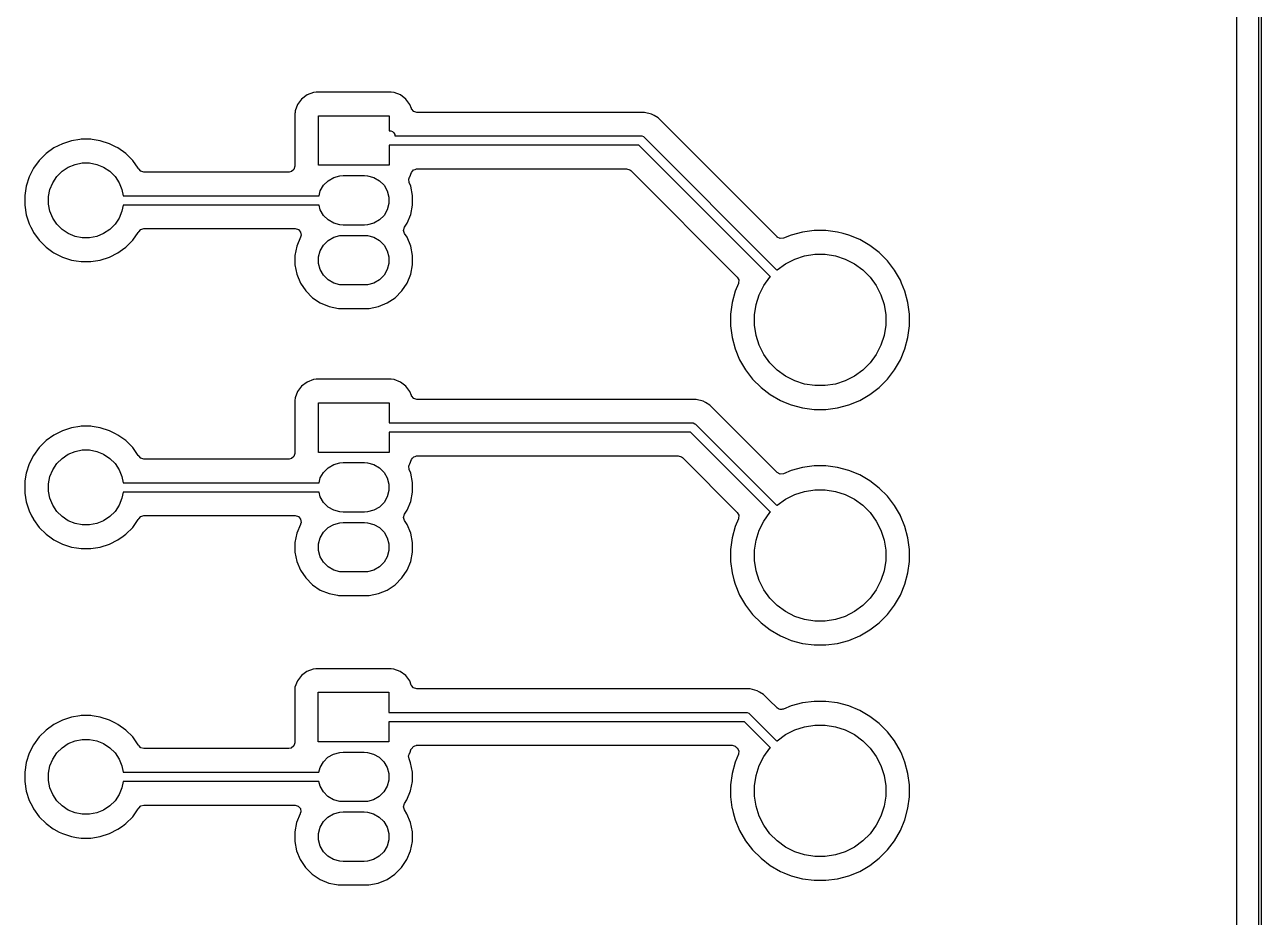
# Model space of a CAD drawing. Extents: x 4.07 to 10.8, y -5 to -0.8.
# Drawn here: x 9.767 to 10.801, y -3.145 to -2.399 of the extents above; entities that cross this region are included whole.
import ezdxf

# ---------------------------------------------------------------- set-up
doc = ezdxf.new("R2010")
doc.units = 0
doc.header["$MEASUREMENT"] = 0
doc.layers.add('BLACK', color=7, linetype='CONTINUOUS')

msp = doc.modelspace()

# ---------------------------------------------------------------- linework, layer by layer
at = {"layer": 'BLACK', "linetype": 'CONTINUOUS'}
for p, q in [((10.799, -4.999), (10.799, -0.801)), ((10.801, -0.8), (10.801, -5)), ((10.7803, -0.8246), (10.7803, -4.9754)), ((9.9984, -2.4613), (9.995, -2.4658)), ((10.0029, -2.4579), (9.9984, -2.4613)), ((9.9984, -2.4613), (9.9984, -2.4613)), ((10.0082, -2.4559), (10.0029, -2.4579)), ((10.0029, -2.4579), (10.0029, -2.4579)), ((10.0106, -2.4556), (10.0082, -2.4559)), ((10.0734, -2.4556), (10.0106, -2.4556)), ((10.0106, -2.4556), (10.0106, -2.4556)), ((10.0758, -2.4559), (10.0734, -2.4556)), ((10.0734, -2.4556), (10.0734, -2.4556)), ((10.0734, -2.4556), (10.0734, -2.4556)), ((10.0734, -2.4556), (10.0734, -2.4556)), ((10.0811, -2.4579), (10.0758, -2.4559)), ((10.0758, -2.4559), (10.0758, -2.4559)), ((10.0856, -2.4613), (10.0811, -2.4579)), ((10.0811, -2.4579), (10.0811, -2.4579)), ((10.089, -2.4658), (10.0856, -2.4613)), ((10.0856, -2.4613), (10.0856, -2.4613)), ((9.993, -2.4711), (9.9929, -2.4724)), ((9.995, -2.4658), (9.993, -2.4711)), ((9.995, -2.4658), (9.995, -2.4658)), ((10.0903, -2.4692), (10.089, -2.4658)), ((10.089, -2.4658), (10.089, -2.4658)), ((10.0904, -2.4695), (10.0903, -2.4692)), ((10.0922, -2.4716), (10.0904, -2.4695)), ((10.0948, -2.4724), (10.0922, -2.4716)), ((9.9929, -2.4724), (9.9928, -2.4734)), ((9.9928, -2.4734), (9.9928, -2.4955)), ((10.0125, -2.5167), (10.0125, -2.4753)), ((10.0125, -2.4753), (10.0715, -2.4753)), ((10.0715, -2.4753), (10.0715, -2.4878)), ((10.2786, -2.4724), (10.0948, -2.4724)), ((10.2789, -2.4724), (10.2786, -2.4724)), ((10.2786, -2.4724), (10.2786, -2.4724)), ((10.2851, -2.4724), (10.2789, -2.4724)), ((10.2911, -2.474), (10.2851, -2.4724)), ((10.2931, -2.4751), (10.2911, -2.474)), ((10.2965, -2.4771), (10.2931, -2.4751)), ((10.2931, -2.4751), (10.2931, -2.4751)), ((10.2931, -2.4751), (10.2931, -2.4751)), ((10.3012, -2.4818), (10.2965, -2.4771)), ((10.2965, -2.4771), (10.2965, -2.4771)), ((10.3961, -2.5766), (10.3012, -2.4818)), ((10.3012, -2.4818), (10.3012, -2.4818)), ((10.0715, -2.4878), (10.0715, -2.4878)), ((10.0715, -2.4878), (10.0731, -2.4878)), ((10.0731, -2.4878), (10.0745, -2.4884)), ((10.0745, -2.4884), (10.0756, -2.4895)), ((10.0756, -2.4895), (10.0762, -2.4909)), ((10.0762, -2.4909), (10.0762, -2.4921)), ((10.0762, -2.4921), (10.282, -2.4921)), ((10.282, -2.4921), (10.2828, -2.4921)), ((10.2828, -2.4921), (10.2842, -2.4927)), ((9.7912, -2.5022), (9.7846, -2.5069)), ((9.7983, -2.4986), (9.7912, -2.5022)), ((9.806, -2.4961), (9.7983, -2.4986)), ((9.813, -2.495), (9.806, -2.4961)), ((9.814, -2.4948), (9.813, -2.495)), ((9.822, -2.4948), (9.814, -2.4948)), ((9.8231, -2.495), (9.822, -2.4948)), ((9.83, -2.4961), (9.8231, -2.495)), ((9.8377, -2.4986), (9.83, -2.4961)), ((9.8426, -2.5011), (9.8377, -2.4986)), ((9.8448, -2.5022), (9.8426, -2.5011)), ((9.8514, -2.5069), (9.8448, -2.5022)), ((9.8448, -2.5022), (9.8448, -2.5022)), ((9.8448, -2.5022), (9.8448, -2.5022)), ((9.9928, -2.4955), (9.9928, -2.5175)), ((10.2804, -2.4999), (10.0715, -2.4999)), ((10.0715, -2.4999), (10.0715, -2.5167)), ((10.3904, -2.6099), (10.2804, -2.4999)), ((10.2842, -2.4927), (10.2848, -2.4932)), ((10.2848, -2.4932), (10.3959, -2.6044)), ((9.7789, -2.5126), (9.7742, -2.5192)), ((9.7846, -2.5069), (9.7789, -2.5126)), ((9.8571, -2.5126), (9.8514, -2.5069)), ((9.8618, -2.5192), (9.8571, -2.5126)), ((9.7742, -2.5192), (9.7706, -2.5263)), ((9.7937, -2.526), (9.798, -2.5217)), ((9.798, -2.5217), (9.8032, -2.5182)), ((9.8032, -2.5182), (9.8089, -2.5159)), ((9.8089, -2.5159), (9.8149, -2.5147)), ((9.8149, -2.5147), (9.8211, -2.5147)), ((9.8211, -2.5147), (9.8271, -2.5159)), ((9.8271, -2.5159), (9.8328, -2.5182)), ((9.8328, -2.5182), (9.838, -2.5217)), ((9.838, -2.5217), (9.8423, -2.526)), ((9.862, -2.5197), (9.8618, -2.5192)), ((9.8618, -2.5192), (9.8618, -2.5192)), ((9.8618, -2.5192), (9.8618, -2.5192)), ((9.8621, -2.5197), (9.862, -2.5197)), ((9.8638, -2.5216), (9.8621, -2.5197)), ((9.8664, -2.5224), (9.8638, -2.5216)), ((9.9879, -2.5224), (9.8664, -2.5224)), ((9.9899, -2.5219), (9.9879, -2.5224)), ((9.992, -2.5201), (9.9899, -2.5219)), ((9.9928, -2.5175), (9.992, -2.5201)), ((10.0715, -2.5167), (10.0125, -2.5167)), ((10.089, -2.5262), (10.0903, -2.5227)), ((10.0903, -2.5226), (10.0911, -2.5216)), ((10.0903, -2.5227), (10.0903, -2.5226)), ((10.0911, -2.5216), (10.0919, -2.5206)), ((10.0919, -2.5206), (10.092, -2.5206)), ((10.092, -2.5206), (10.0921, -2.5205)), ((10.0921, -2.5205), (10.0933, -2.5201)), ((10.0933, -2.5201), (10.0945, -2.5197)), ((10.0945, -2.5197), (10.0947, -2.5196)), ((10.0947, -2.5196), (10.0947, -2.5196)), ((10.0947, -2.5196), (10.0947, -2.5196)), ((10.0947, -2.5196), (10.0948, -2.5196)), ((10.0948, -2.5196), (10.2702, -2.5196)), ((10.2702, -2.5196), (10.2728, -2.5204)), ((10.2728, -2.5204), (10.2736, -2.5211)), ((10.2736, -2.5211), (10.3626, -2.6101)), ((9.7706, -2.5263), (9.7681, -2.534)), ((9.7879, -2.5369), (9.7902, -2.5312)), ((9.7902, -2.5312), (9.7937, -2.526)), ((9.8423, -2.526), (9.8458, -2.5312)), ((9.8458, -2.5312), (9.8481, -2.5369)), ((10.014, -2.5381), (10.0167, -2.5334)), ((10.0167, -2.5334), (10.0206, -2.5296)), ((10.0206, -2.5296), (10.0252, -2.5269)), ((10.0252, -2.5269), (10.0304, -2.5255)), ((10.0304, -2.5255), (10.0331, -2.5253)), ((10.0331, -2.5253), (10.0509, -2.5253)), ((10.0509, -2.5253), (10.0536, -2.5255)), ((10.0536, -2.5255), (10.0588, -2.5269)), ((10.0588, -2.5269), (10.0634, -2.5296)), ((10.0634, -2.5296), (10.0673, -2.5334)), ((10.0673, -2.5334), (10.07, -2.5381)), ((10.0881, -2.5283), (10.0884, -2.5273)), ((10.0884, -2.531), (10.0881, -2.5283)), ((10.0884, -2.5273), (10.0886, -2.5267)), ((10.0897, -2.5342), (10.0884, -2.531)), ((10.0886, -2.5267), (10.089, -2.5262)), ((9.7681, -2.534), (9.7668, -2.542)), ((9.7668, -2.542), (9.7668, -2.55)), ((9.7867, -2.5429), (9.7879, -2.5369)), ((9.7867, -2.5491), (9.7867, -2.5429)), ((9.8481, -2.5369), (9.8492, -2.5421)), ((9.8492, -2.5421), (10.013, -2.5421)), ((10.013, -2.5421), (10.014, -2.5381)), ((10.07, -2.5381), (10.0714, -2.5433)), ((10.0714, -2.5433), (10.0714, -2.5487)), ((10.0912, -2.542), (10.0897, -2.5342)), ((10.0912, -2.55), (10.0912, -2.542)), ((9.7668, -2.55), (9.7681, -2.558)), ((9.7879, -2.5551), (9.7867, -2.5491)), ((9.8492, -2.5499), (9.8481, -2.5551)), ((10.013, -2.5499), (9.8492, -2.5499)), ((10.014, -2.5539), (10.013, -2.5499)), ((10.0167, -2.5586), (10.014, -2.5539)), ((10.07, -2.5539), (10.0673, -2.5586)), ((10.0714, -2.5487), (10.07, -2.5539)), ((10.0897, -2.5578), (10.0912, -2.55)), ((9.7681, -2.558), (9.7706, -2.5657)), ((9.7902, -2.5608), (9.7879, -2.5551)), ((9.7937, -2.566), (9.7902, -2.5608)), ((9.8458, -2.5608), (9.8423, -2.566)), ((9.8481, -2.5551), (9.8458, -2.5608)), ((10.0206, -2.5624), (10.0167, -2.5586)), ((10.0252, -2.5651), (10.0206, -2.5624)), ((10.0634, -2.5624), (10.0588, -2.5651)), ((10.0673, -2.5586), (10.0634, -2.5624)), ((10.0866, -2.5651), (10.0897, -2.5578)), ((9.7706, -2.5657), (9.7719, -2.5683)), ((9.7719, -2.5683), (9.774, -2.5725)), ((9.774, -2.5725), (9.7742, -2.5728)), ((9.7742, -2.5728), (9.7789, -2.5794)), ((9.798, -2.5703), (9.7937, -2.566)), ((9.8032, -2.5738), (9.798, -2.5703)), ((9.8089, -2.5761), (9.8032, -2.5738)), ((9.8328, -2.5738), (9.8271, -2.5761)), ((9.838, -2.5703), (9.8328, -2.5738)), ((9.8423, -2.566), (9.838, -2.5703)), ((9.8571, -2.5794), (9.8618, -2.5728)), ((9.8618, -2.5728), (9.8621, -2.5723)), ((9.8618, -2.5728), (9.8618, -2.5728)), ((9.8618, -2.5728), (9.8618, -2.5728)), ((9.8621, -2.5723), (9.8639, -2.5703)), ((9.8639, -2.5703), (9.8664, -2.5696)), ((9.8664, -2.5696), (9.9931, -2.5696)), ((9.9931, -2.5696), (9.9957, -2.5704)), ((9.9957, -2.5704), (9.9975, -2.5725)), ((9.9975, -2.5725), (9.9979, -2.5752)), ((10.0304, -2.5665), (10.0252, -2.5651)), ((10.0331, -2.5667), (10.0304, -2.5665)), ((10.0509, -2.5667), (10.0331, -2.5667)), ((10.0536, -2.5665), (10.0509, -2.5667)), ((10.0588, -2.5651), (10.0536, -2.5665)), ((10.0837, -2.5711), (10.0844, -2.5684)), ((10.0845, -2.5737), (10.0837, -2.5711)), ((10.0844, -2.5684), (10.0845, -2.5683)), ((10.0845, -2.5683), (10.0866, -2.5651)), ((10.0866, -2.5769), (10.0845, -2.5737)), ((10.4079, -2.575), (10.4014, -2.5777)), ((10.4174, -2.5725), (10.4079, -2.575)), ((10.4271, -2.5712), (10.4174, -2.5725)), ((10.4369, -2.5712), (10.4271, -2.5712)), ((10.4271, -2.5712), (10.4271, -2.5712)), ((10.4271, -2.5712), (10.4271, -2.5712)), ((10.4466, -2.5725), (10.4369, -2.5712)), ((10.4369, -2.5712), (10.4369, -2.5712)), ((10.4369, -2.5712), (10.4369, -2.5712)), ((10.4513, -2.5737), (10.4466, -2.5725)), ((10.4466, -2.5725), (10.4466, -2.5725)), ((10.4466, -2.5725), (10.4466, -2.5725)), ((10.4561, -2.575), (10.4513, -2.5737)), ((10.4652, -2.5787), (10.4561, -2.575)), ((9.7789, -2.5794), (9.7846, -2.5851)), ((9.7846, -2.5851), (9.7904, -2.5893)), ((9.8149, -2.5773), (9.8089, -2.5761)), ((9.8211, -2.5773), (9.8149, -2.5773)), ((9.8271, -2.5761), (9.8211, -2.5773)), ((9.8485, -2.5871), (9.8514, -2.5851)), ((9.8514, -2.5851), (9.8571, -2.5794)), ((9.8514, -2.5851), (9.8514, -2.5851)), ((9.8514, -2.5851), (9.8514, -2.5851)), ((9.8571, -2.5794), (9.8571, -2.5794)), ((9.8571, -2.5794), (9.8571, -2.5794)), ((9.9943, -2.5842), (9.9928, -2.592)), ((9.9974, -2.5769), (9.9943, -2.5842)), ((9.9943, -2.5842), (9.9943, -2.5842)), ((9.9979, -2.5752), (9.9974, -2.5767)), ((9.9974, -2.5767), (9.9975, -2.5767)), ((9.9975, -2.5767), (9.9974, -2.5768)), ((9.9974, -2.5768), (9.9974, -2.5768)), ((9.9974, -2.5768), (9.9974, -2.5769)), ((10.014, -2.5881), (10.0167, -2.5834)), ((10.0167, -2.5834), (10.0206, -2.5796)), ((10.0206, -2.5796), (10.0252, -2.5769)), ((10.0252, -2.5769), (10.0304, -2.5755)), ((10.0304, -2.5755), (10.0331, -2.5753)), ((10.0331, -2.5753), (10.0509, -2.5753)), ((10.0509, -2.5753), (10.0536, -2.5755)), ((10.0536, -2.5755), (10.0588, -2.5769)), ((10.0588, -2.5769), (10.0634, -2.5796)), ((10.0634, -2.5796), (10.0673, -2.5834)), ((10.0673, -2.5834), (10.07, -2.5881)), ((10.0897, -2.5842), (10.0866, -2.5769)), ((10.0912, -2.592), (10.0897, -2.5842)), ((10.3962, -2.5768), (10.3961, -2.5766)), ((10.3987, -2.578), (10.3962, -2.5768)), ((10.4014, -2.5777), (10.3987, -2.578)), ((10.4737, -2.5837), (10.4652, -2.5787)), ((10.4652, -2.5787), (10.4652, -2.5787)), ((10.4814, -2.5896), (10.4737, -2.5837)), ((9.7904, -2.5893), (9.7912, -2.5898)), ((9.7912, -2.5898), (9.7957, -2.5921)), ((9.7957, -2.5921), (9.7983, -2.5934)), ((9.7983, -2.5934), (9.7983, -2.5934)), ((9.7983, -2.5934), (9.7983, -2.5934)), ((9.7983, -2.5934), (9.8025, -2.5948)), ((9.8025, -2.5948), (9.806, -2.5959)), ((9.83, -2.5959), (9.8377, -2.5934)), ((9.8377, -2.5934), (9.8448, -2.5898)), ((9.8448, -2.5898), (9.8485, -2.5871)), ((9.9928, -2.592), (9.9928, -2.6)), ((10.0126, -2.5933), (10.014, -2.5881)), ((10.0126, -2.5987), (10.0126, -2.5933)), ((10.07, -2.5881), (10.0714, -2.5933)), ((10.0714, -2.5933), (10.0714, -2.5987)), ((10.0912, -2.6), (10.0912, -2.592)), ((10.4032, -2.599), (10.4109, -2.5951)), ((10.4109, -2.5951), (10.4191, -2.5924)), ((10.4191, -2.5924), (10.4277, -2.5911)), ((10.4277, -2.5911), (10.4363, -2.5911)), ((10.4363, -2.5911), (10.4449, -2.5924)), ((10.4449, -2.5924), (10.4531, -2.5951)), ((10.4531, -2.5951), (10.4608, -2.599)), ((10.4884, -2.5966), (10.4814, -2.5896)), ((10.4814, -2.5896), (10.4814, -2.5896)), ((9.806, -2.5959), (9.8099, -2.5966)), ((9.8099, -2.5966), (9.814, -2.5972)), ((9.814, -2.5972), (9.814, -2.5972)), ((9.814, -2.5972), (9.822, -2.5972)), ((9.822, -2.5972), (9.83, -2.5959)), ((9.822, -2.5972), (9.822, -2.5972)), ((9.9928, -2.6), (9.9943, -2.6078)), ((10.014, -2.6039), (10.0126, -2.5987)), ((10.0167, -2.6086), (10.014, -2.6039)), ((10.07, -2.6039), (10.0673, -2.6086)), ((10.0714, -2.5987), (10.07, -2.6039)), ((10.0897, -2.6078), (10.0912, -2.6)), ((10.3959, -2.6044), (10.3962, -2.6041)), ((10.3962, -2.6041), (10.4032, -2.599)), ((10.4608, -2.599), (10.4678, -2.6041)), ((10.4678, -2.6041), (10.4739, -2.6102)), ((10.4943, -2.6043), (10.4884, -2.5966)), ((10.4884, -2.5966), (10.4884, -2.5966)), ((10.4993, -2.6128), (10.4943, -2.6043)), ((9.9943, -2.6078), (9.9943, -2.6078)), ((9.9943, -2.6078), (9.9974, -2.6151)), ((9.9974, -2.6151), (9.9974, -2.6151)), ((9.9974, -2.6151), (10.0018, -2.6217)), ((10.0206, -2.6124), (10.0167, -2.6086)), ((10.0252, -2.6151), (10.0206, -2.6124)), ((10.0304, -2.6165), (10.0252, -2.6151)), ((10.0588, -2.6151), (10.0536, -2.6165)), ((10.0634, -2.6124), (10.0588, -2.6151)), ((10.0673, -2.6086), (10.0634, -2.6124)), ((10.0822, -2.6217), (10.0866, -2.6151)), ((10.0866, -2.6151), (10.0897, -2.6078)), ((10.3637, -2.6154), (10.361, -2.6219)), ((10.3626, -2.6101), (10.364, -2.6125)), ((10.3638, -2.6152), (10.3637, -2.6154)), ((10.364, -2.6125), (10.3638, -2.6152)), ((10.385, -2.6172), (10.3901, -2.6102)), ((10.3901, -2.6102), (10.3904, -2.6099)), ((10.4739, -2.6102), (10.479, -2.6172)), ((10.5002, -2.6152), (10.4993, -2.6128)), ((10.4993, -2.6128), (10.4993, -2.6128)), ((10.503, -2.6219), (10.5002, -2.6152)), ((10.0018, -2.6217), (10.0074, -2.6274)), ((10.0331, -2.6167), (10.0304, -2.6165)), ((10.0509, -2.6167), (10.0331, -2.6167)), ((10.0536, -2.6165), (10.0509, -2.6167)), ((10.0766, -2.6274), (10.0822, -2.6217)), ((10.361, -2.6219), (10.3585, -2.6314)), ((10.3784, -2.6331), (10.3811, -2.6249)), ((10.3811, -2.6249), (10.385, -2.6172)), ((10.479, -2.6172), (10.4829, -2.6249)), ((10.4829, -2.6249), (10.4856, -2.6331)), ((10.5055, -2.6314), (10.503, -2.6219)), ((10.0074, -2.6274), (10.014, -2.6318)), ((10.014, -2.6318), (10.014, -2.6318)), ((10.014, -2.6318), (10.014, -2.6318)), ((10.014, -2.6318), (10.0214, -2.6348)), ((10.0214, -2.6348), (10.0292, -2.6364)), ((10.0292, -2.6364), (10.0292, -2.6364)), ((10.0292, -2.6364), (10.0292, -2.6364)), ((10.0292, -2.6364), (10.0548, -2.6364)), ((10.0548, -2.6364), (10.0626, -2.6348)), ((10.0548, -2.6364), (10.0548, -2.6364)), ((10.0626, -2.6348), (10.07, -2.6318)), ((10.07, -2.6318), (10.0766, -2.6274)), ((10.3585, -2.6314), (10.3572, -2.6411)), ((10.3771, -2.6417), (10.3784, -2.6331)), ((10.4856, -2.6331), (10.4869, -2.6417)), ((10.5068, -2.6411), (10.5055, -2.6314)), ((10.3572, -2.6411), (10.3572, -2.6411)), ((10.3572, -2.6411), (10.3572, -2.6509)), ((10.3771, -2.6503), (10.3771, -2.6417)), ((10.4869, -2.6417), (10.4869, -2.6503)), ((10.5068, -2.6509), (10.5068, -2.6411)), ((10.3572, -2.6509), (10.3572, -2.6509)), ((10.3572, -2.6509), (10.3585, -2.6606)), ((10.3784, -2.6589), (10.3771, -2.6503)), ((10.4869, -2.6503), (10.4856, -2.6589)), ((10.5055, -2.6606), (10.5068, -2.6509)), ((10.3585, -2.6606), (10.361, -2.6701)), ((10.3811, -2.6671), (10.3784, -2.6589)), ((10.385, -2.6748), (10.3811, -2.6671)), ((10.4829, -2.6671), (10.479, -2.6748)), ((10.4856, -2.6589), (10.4829, -2.6671)), ((10.503, -2.6701), (10.5055, -2.6606)), ((10.361, -2.6701), (10.3647, -2.6792)), ((10.3901, -2.6818), (10.385, -2.6748)), ((10.479, -2.6748), (10.4739, -2.6818)), ((10.4993, -2.6792), (10.503, -2.6701)), ((10.3647, -2.6792), (10.3647, -2.6792)), ((10.3647, -2.6792), (10.3697, -2.6877)), ((10.3697, -2.6877), (10.3756, -2.6954)), ((10.3962, -2.6879), (10.3901, -2.6818)), ((10.4032, -2.693), (10.3962, -2.6879)), ((10.4678, -2.6879), (10.4608, -2.693)), ((10.4739, -2.6818), (10.4678, -2.6879)), ((10.4884, -2.6954), (10.4943, -2.6877)), ((10.4943, -2.6877), (10.4993, -2.6792)), ((10.0029, -2.6979), (9.9984, -2.7013)), ((10.0082, -2.6959), (10.0029, -2.6979)), ((10.0029, -2.6979), (10.0029, -2.6979)), ((10.0106, -2.6956), (10.0082, -2.6959)), ((10.0734, -2.6956), (10.0106, -2.6956)), ((10.0106, -2.6956), (10.0106, -2.6956)), ((10.0758, -2.6959), (10.0734, -2.6956)), ((10.0734, -2.6956), (10.0734, -2.6956)), ((10.0734, -2.6956), (10.0734, -2.6956)), ((10.0734, -2.6956), (10.0734, -2.6956)), ((10.0811, -2.6979), (10.0758, -2.6959)), ((10.0758, -2.6959), (10.0758, -2.6959)), ((10.0856, -2.7013), (10.0811, -2.6979)), ((10.0811, -2.6979), (10.0811, -2.6979)), ((10.3756, -2.6954), (10.3756, -2.6954)), ((10.3756, -2.6954), (10.3826, -2.7024)), ((10.4109, -2.6969), (10.4032, -2.693)), ((10.4191, -2.6996), (10.4109, -2.6969)), ((10.4531, -2.6969), (10.4449, -2.6996)), ((10.4608, -2.693), (10.4531, -2.6969)), ((10.4814, -2.7024), (10.4884, -2.6954)), ((9.995, -2.7058), (9.993, -2.7111)), ((9.9984, -2.7013), (9.995, -2.7058)), ((9.995, -2.7058), (9.995, -2.7058)), ((9.9984, -2.7013), (9.9984, -2.7013)), ((10.089, -2.7058), (10.0856, -2.7013)), ((10.0856, -2.7013), (10.0856, -2.7013)), ((10.0903, -2.7092), (10.089, -2.7058)), ((10.089, -2.7058), (10.089, -2.7058)), ((10.0904, -2.7095), (10.0903, -2.7092)), ((10.0922, -2.7116), (10.0904, -2.7095)), ((10.3826, -2.7024), (10.3826, -2.7024)), ((10.3826, -2.7024), (10.3903, -2.7083)), ((10.3903, -2.7083), (10.3988, -2.7133)), ((10.4277, -2.7009), (10.4191, -2.6996)), ((10.4363, -2.7009), (10.4277, -2.7009)), ((10.4449, -2.6996), (10.4363, -2.7009)), ((10.4652, -2.7133), (10.4737, -2.7083)), ((10.4737, -2.7083), (10.4814, -2.7024)), ((9.993, -2.7111), (9.9928, -2.7134)), ((9.9928, -2.7134), (9.9928, -2.7134)), ((9.9928, -2.7134), (9.9928, -2.7575)), ((10.0125, -2.7567), (10.0125, -2.7153)), ((10.0125, -2.7153), (10.0715, -2.7153)), ((10.0715, -2.7153), (10.0715, -2.7321)), ((10.0948, -2.7124), (10.0922, -2.7116)), ((10.3217, -2.7124), (10.0948, -2.7124)), ((10.322, -2.7124), (10.3217, -2.7124)), ((10.3217, -2.7124), (10.3217, -2.7124)), ((10.3283, -2.7124), (10.322, -2.7124)), ((10.3343, -2.714), (10.3283, -2.7124)), ((10.3362, -2.7151), (10.3343, -2.714)), ((10.3397, -2.7171), (10.3362, -2.7151)), ((10.3362, -2.7151), (10.3362, -2.7151)), ((10.3362, -2.7151), (10.3362, -2.7151)), ((10.3443, -2.7218), (10.3397, -2.7171)), ((10.3397, -2.7171), (10.3397, -2.7171)), ((10.3988, -2.7133), (10.3988, -2.7133)), ((10.3988, -2.7133), (10.4027, -2.7149)), ((10.4027, -2.7149), (10.4079, -2.717)), ((10.4079, -2.717), (10.4174, -2.7195)), ((10.4174, -2.7195), (10.4271, -2.7208)), ((10.4369, -2.7208), (10.4466, -2.7195)), ((10.4466, -2.7195), (10.4561, -2.717)), ((10.4561, -2.717), (10.4652, -2.7133)), ((10.3961, -2.7735), (10.3443, -2.7218)), ((10.3443, -2.7218), (10.3443, -2.7218)), ((10.4271, -2.7208), (10.4271, -2.7208)), ((10.4271, -2.7208), (10.4369, -2.7208)), ((10.4369, -2.7208), (10.4369, -2.7208)), ((9.7983, -2.7386), (9.7912, -2.7422)), ((9.806, -2.7361), (9.7983, -2.7386)), ((9.813, -2.735), (9.806, -2.7361)), ((9.814, -2.7348), (9.813, -2.735)), ((9.822, -2.7348), (9.814, -2.7348)), ((9.8231, -2.735), (9.822, -2.7348)), ((9.83, -2.7361), (9.8231, -2.735)), ((9.8377, -2.7386), (9.83, -2.7361)), ((9.8426, -2.7411), (9.8377, -2.7386)), ((10.0715, -2.7321), (10.3251, -2.7321)), ((10.3235, -2.7399), (10.0715, -2.7399)), ((10.0715, -2.7399), (10.0715, -2.7567)), ((10.3904, -2.8068), (10.3235, -2.7399)), ((10.3251, -2.7321), (10.3259, -2.7321)), ((10.3259, -2.7321), (10.3273, -2.7327)), ((10.3273, -2.7327), (10.3279, -2.7332)), ((10.3279, -2.7332), (10.3959, -2.8012)), ((9.7846, -2.7469), (9.7789, -2.7526)), ((9.7912, -2.7422), (9.7846, -2.7469)), ((9.8448, -2.7422), (9.8426, -2.7411)), ((9.8514, -2.7469), (9.8448, -2.7422)), ((9.8448, -2.7422), (9.8448, -2.7422)), ((9.8448, -2.7422), (9.8448, -2.7422)), ((9.8571, -2.7526), (9.8514, -2.7469)), ((9.7742, -2.7592), (9.7706, -2.7663)), ((9.7789, -2.7526), (9.7742, -2.7592)), ((9.798, -2.7617), (9.8032, -2.7582)), ((9.8032, -2.7582), (9.8089, -2.7559)), ((9.8089, -2.7559), (9.8149, -2.7547)), ((9.8149, -2.7547), (9.8211, -2.7547)), ((9.8211, -2.7547), (9.8271, -2.7559)), ((9.8271, -2.7559), (9.8328, -2.7582)), ((9.8328, -2.7582), (9.838, -2.7617)), ((9.8618, -2.7592), (9.8571, -2.7526)), ((9.862, -2.7597), (9.8618, -2.7592)), ((9.8618, -2.7592), (9.8618, -2.7592)), ((9.8618, -2.7592), (9.8618, -2.7592)), ((9.8621, -2.7597), (9.862, -2.7597)), ((9.8638, -2.7616), (9.8621, -2.7597)), ((9.992, -2.7601), (9.9899, -2.7619)), ((9.9928, -2.7575), (9.992, -2.7601)), ((10.0715, -2.7567), (10.0125, -2.7567)), ((10.0911, -2.7616), (10.0919, -2.7606)), ((10.0919, -2.7606), (10.092, -2.7606)), ((10.092, -2.7606), (10.0921, -2.7605)), ((10.0921, -2.7605), (10.0933, -2.7601)), ((10.0933, -2.7601), (10.0945, -2.7597)), ((10.0945, -2.7597), (10.0947, -2.7596)), ((10.0947, -2.7596), (10.0947, -2.7596)), ((10.0947, -2.7596), (10.0947, -2.7596)), ((10.0947, -2.7596), (10.0948, -2.7596)), ((10.0948, -2.7596), (10.3133, -2.7596)), ((10.3133, -2.7596), (10.316, -2.7604)), ((10.316, -2.7604), (10.3168, -2.7611)), ((10.3168, -2.7611), (10.3626, -2.8069)), ((9.7706, -2.7663), (9.7681, -2.774)), ((9.7879, -2.7769), (9.7902, -2.7712)), ((9.7902, -2.7712), (9.7937, -2.766)), ((9.7937, -2.766), (9.798, -2.7617)), ((9.838, -2.7617), (9.8423, -2.766)), ((9.8423, -2.766), (9.8458, -2.7712)), ((9.8458, -2.7712), (9.8481, -2.7769)), ((9.8664, -2.7624), (9.8638, -2.7616)), ((9.9879, -2.7624), (9.8664, -2.7624)), ((9.9899, -2.7619), (9.9879, -2.7624)), ((10.0167, -2.7734), (10.0206, -2.7696)), ((10.0206, -2.7696), (10.0252, -2.7669)), ((10.0252, -2.7669), (10.0304, -2.7655)), ((10.0304, -2.7655), (10.0331, -2.7653)), ((10.0331, -2.7653), (10.0509, -2.7653)), ((10.0509, -2.7653), (10.0536, -2.7655)), ((10.0536, -2.7655), (10.0588, -2.7669)), ((10.0588, -2.7669), (10.0634, -2.7696)), ((10.0634, -2.7696), (10.0673, -2.7734)), ((10.0881, -2.7683), (10.0884, -2.7673)), ((10.0884, -2.771), (10.0881, -2.7683)), ((10.0884, -2.7673), (10.0886, -2.7667)), ((10.0897, -2.7742), (10.0884, -2.771)), ((10.0886, -2.7667), (10.089, -2.7662)), ((10.089, -2.7662), (10.0903, -2.7627)), ((10.0903, -2.7626), (10.0911, -2.7616)), ((10.0903, -2.7627), (10.0903, -2.7626)), ((10.4174, -2.7693), (10.4079, -2.7718)), ((10.4271, -2.768), (10.4174, -2.7693)), ((10.4369, -2.768), (10.4271, -2.768)), ((10.4271, -2.768), (10.4271, -2.768)), ((10.4271, -2.768), (10.4271, -2.768)), ((10.4466, -2.7693), (10.4369, -2.768)), ((10.4369, -2.768), (10.4369, -2.768)), ((10.4369, -2.768), (10.4369, -2.768)), ((10.4561, -2.7718), (10.4466, -2.7693)), ((9.767, -2.7805), (9.7668, -2.782)), ((9.7681, -2.774), (9.767, -2.7805)), ((9.7867, -2.7829), (9.7879, -2.7769)), ((9.8481, -2.7769), (9.8492, -2.7821)), ((10.013, -2.7821), (10.014, -2.7781)), ((10.014, -2.7781), (10.0167, -2.7734)), ((10.0673, -2.7734), (10.07, -2.7781)), ((10.07, -2.7781), (10.0714, -2.7833)), ((10.0912, -2.782), (10.0897, -2.7742)), ((10.3962, -2.7736), (10.3961, -2.7735)), ((10.3987, -2.7748), (10.3962, -2.7736)), ((10.4014, -2.7745), (10.3987, -2.7748)), ((10.4079, -2.7718), (10.4014, -2.7745)), ((10.4652, -2.7756), (10.4561, -2.7718)), ((10.4737, -2.7805), (10.4652, -2.7756)), ((10.4652, -2.7756), (10.4652, -2.7756)), ((10.4814, -2.7865), (10.4737, -2.7805)), ((9.7668, -2.782), (9.7668, -2.79)), ((9.7668, -2.79), (9.7669, -2.7908)), ((9.7669, -2.7908), (9.7681, -2.798)), ((9.7867, -2.7891), (9.7867, -2.7829)), ((9.7879, -2.7951), (9.7867, -2.7891)), ((9.8492, -2.7899), (9.8481, -2.7951)), ((9.8492, -2.7821), (10.013, -2.7821)), ((10.013, -2.7899), (9.8492, -2.7899)), ((10.014, -2.7939), (10.013, -2.7899)), ((10.0714, -2.7887), (10.07, -2.7939)), ((10.0714, -2.7833), (10.0714, -2.7887)), ((10.0897, -2.7978), (10.0912, -2.79)), ((10.0912, -2.79), (10.0912, -2.782)), ((10.4032, -2.7959), (10.4109, -2.7919)), ((10.4109, -2.7919), (10.4191, -2.7893)), ((10.4191, -2.7893), (10.4277, -2.7879)), ((10.4277, -2.7879), (10.4363, -2.7879)), ((10.4363, -2.7879), (10.4449, -2.7893)), ((10.4449, -2.7893), (10.4531, -2.7919)), ((10.4531, -2.7919), (10.4608, -2.7959)), ((10.4884, -2.7934), (10.4814, -2.7865)), ((10.4814, -2.7865), (10.4814, -2.7865)), ((9.7681, -2.798), (9.7706, -2.8057)), ((9.7902, -2.8008), (9.7879, -2.7951)), ((9.7937, -2.806), (9.7902, -2.8008)), ((9.8458, -2.8008), (9.8423, -2.806)), ((9.8481, -2.7951), (9.8458, -2.8008)), ((10.0167, -2.7986), (10.014, -2.7939)), ((10.0206, -2.8024), (10.0167, -2.7986)), ((10.0252, -2.8051), (10.0206, -2.8024)), ((10.0634, -2.8024), (10.0588, -2.8051)), ((10.0673, -2.7986), (10.0634, -2.8024)), ((10.07, -2.7939), (10.0673, -2.7986)), ((10.0866, -2.8051), (10.0897, -2.7978)), ((10.3959, -2.8012), (10.3962, -2.8009)), ((10.3962, -2.8009), (10.4032, -2.7959)), ((10.4608, -2.7959), (10.4678, -2.8009)), ((10.4678, -2.8009), (10.4739, -2.8071)), ((10.4943, -2.8012), (10.4884, -2.7934)), ((10.4884, -2.7934), (10.4884, -2.7934)), ((10.4992, -2.8096), (10.4943, -2.8012)), ((9.7706, -2.8057), (9.7726, -2.8097)), ((9.7726, -2.8097), (9.774, -2.8125)), ((9.774, -2.8125), (9.7742, -2.8128)), ((9.7742, -2.8128), (9.7789, -2.8194)), ((9.798, -2.8103), (9.7937, -2.806)), ((9.8032, -2.8138), (9.798, -2.8103)), ((9.838, -2.8103), (9.8328, -2.8138)), ((9.8423, -2.806), (9.838, -2.8103)), ((9.8571, -2.8194), (9.8618, -2.8128)), ((9.8618, -2.8128), (9.8621, -2.8123)), ((9.8618, -2.8128), (9.8618, -2.8128)), ((9.8618, -2.8128), (9.8618, -2.8128)), ((9.8621, -2.8123), (9.8639, -2.8103)), ((9.8639, -2.8103), (9.8664, -2.8096)), ((9.8664, -2.8096), (9.9931, -2.8096)), ((9.9931, -2.8096), (9.9957, -2.8104)), ((9.9957, -2.8104), (9.9975, -2.8125)), ((9.9975, -2.8125), (9.9979, -2.8152)), ((10.0304, -2.8065), (10.0252, -2.8051)), ((10.0331, -2.8067), (10.0304, -2.8065)), ((10.0509, -2.8067), (10.0331, -2.8067)), ((10.0536, -2.8065), (10.0509, -2.8067)), ((10.0588, -2.8051), (10.0536, -2.8065)), ((10.0837, -2.8111), (10.0844, -2.8084)), ((10.0845, -2.8137), (10.0837, -2.8111)), ((10.0844, -2.8084), (10.0845, -2.8083)), ((10.0845, -2.8083), (10.0866, -2.8051)), ((10.3637, -2.8122), (10.361, -2.8187)), ((10.3626, -2.8069), (10.364, -2.8093)), ((10.3638, -2.8121), (10.3637, -2.8122)), ((10.364, -2.8093), (10.3638, -2.8121)), ((10.385, -2.8141), (10.3901, -2.8071)), ((10.3901, -2.8071), (10.3904, -2.8068)), ((10.4739, -2.8071), (10.479, -2.8141)), ((10.4993, -2.8097), (10.4992, -2.8096)), ((10.503, -2.8187), (10.4993, -2.8097)), ((9.7789, -2.8194), (9.7846, -2.8251)), ((9.8089, -2.8161), (9.8032, -2.8138)), ((9.8149, -2.8173), (9.8089, -2.8161)), ((9.8211, -2.8173), (9.8149, -2.8173)), ((9.8271, -2.8161), (9.8211, -2.8173)), ((9.8328, -2.8138), (9.8271, -2.8161)), ((9.8514, -2.8251), (9.8571, -2.8194)), ((9.8571, -2.8194), (9.8571, -2.8194)), ((9.8571, -2.8194), (9.8571, -2.8194)), ((9.9974, -2.8169), (9.9943, -2.8242)), ((9.9979, -2.8152), (9.9974, -2.8167)), ((9.9974, -2.8167), (9.9975, -2.8167)), ((9.9975, -2.8167), (9.9974, -2.8168)), ((9.9974, -2.8168), (9.9974, -2.8168)), ((9.9974, -2.8168), (9.9974, -2.8169)), ((10.0167, -2.8234), (10.0206, -2.8196)), ((10.0206, -2.8196), (10.0252, -2.8169)), ((10.0252, -2.8169), (10.0304, -2.8155)), ((10.0304, -2.8155), (10.0331, -2.8153)), ((10.0331, -2.8153), (10.0509, -2.8153)), ((10.0509, -2.8153), (10.0536, -2.8155)), ((10.0536, -2.8155), (10.0588, -2.8169)), ((10.0588, -2.8169), (10.0634, -2.8196)), ((10.0634, -2.8196), (10.0673, -2.8234)), ((10.0866, -2.8169), (10.0845, -2.8137)), ((10.0897, -2.8242), (10.0866, -2.8169)), ((10.361, -2.8187), (10.3585, -2.8282)), ((10.3784, -2.83), (10.3811, -2.8218)), ((10.3811, -2.8218), (10.385, -2.8141)), ((10.479, -2.8141), (10.4829, -2.8218)), ((10.4829, -2.8218), (10.4856, -2.83)), ((10.5055, -2.8282), (10.503, -2.8187)), ((9.7846, -2.8251), (9.789, -2.8282)), ((9.789, -2.8282), (9.7912, -2.8298)), ((9.7912, -2.8298), (9.7957, -2.8321)), ((9.7957, -2.8321), (9.7983, -2.8334)), ((9.7983, -2.8334), (9.7983, -2.8334)), ((9.7983, -2.8334), (9.7983, -2.8334)), ((9.7983, -2.8334), (9.8025, -2.8348)), ((9.83, -2.8359), (9.8377, -2.8334)), ((9.8377, -2.8334), (9.8448, -2.8298)), ((9.8448, -2.8298), (9.8491, -2.8267)), ((9.8491, -2.8267), (9.8514, -2.8251)), ((9.8514, -2.8251), (9.8514, -2.8251)), ((9.8514, -2.8251), (9.8514, -2.8251)), ((9.9943, -2.8242), (9.9928, -2.832)), ((9.9928, -2.832), (9.9928, -2.84)), ((9.9943, -2.8242), (9.9943, -2.8242)), ((10.0126, -2.8333), (10.014, -2.8281)), ((10.0126, -2.8387), (10.0126, -2.8333)), ((10.014, -2.8281), (10.0167, -2.8234)), ((10.0673, -2.8234), (10.07, -2.8281)), ((10.07, -2.8281), (10.0714, -2.8333)), ((10.0714, -2.8333), (10.0714, -2.8387)), ((10.0912, -2.832), (10.0897, -2.8242)), ((10.0912, -2.84), (10.0912, -2.832)), ((10.3585, -2.8282), (10.3572, -2.8379)), ((10.3771, -2.8385), (10.3784, -2.83)), ((10.4856, -2.83), (10.4869, -2.8385)), ((10.5068, -2.8379), (10.5055, -2.8282)), ((9.8025, -2.8348), (9.806, -2.8359)), ((9.806, -2.8359), (9.81, -2.8366)), ((9.81, -2.8366), (9.814, -2.8372)), ((9.814, -2.8372), (9.814, -2.8372)), ((9.814, -2.8372), (9.822, -2.8372)), ((9.822, -2.8372), (9.83, -2.8359)), ((9.822, -2.8372), (9.822, -2.8372)), ((9.9928, -2.84), (9.9943, -2.8478)), ((10.014, -2.8439), (10.0126, -2.8387)), ((10.0167, -2.8486), (10.014, -2.8439)), ((10.07, -2.8439), (10.0673, -2.8486)), ((10.0714, -2.8387), (10.07, -2.8439)), ((10.0897, -2.8478), (10.0912, -2.84)), ((10.3572, -2.8379), (10.3572, -2.8379)), ((10.3572, -2.8379), (10.3572, -2.8478)), ((10.3771, -2.8472), (10.3771, -2.8385)), ((10.4869, -2.8385), (10.4869, -2.8472)), ((10.5068, -2.8478), (10.5068, -2.8379)), ((9.9943, -2.8478), (9.9943, -2.8478)), ((9.9943, -2.8478), (9.9974, -2.8551)), ((10.0206, -2.8524), (10.0167, -2.8486)), ((10.0252, -2.8551), (10.0206, -2.8524)), ((10.0634, -2.8524), (10.0588, -2.8551)), ((10.0673, -2.8486), (10.0634, -2.8524)), ((10.0866, -2.8551), (10.0897, -2.8478)), ((10.3572, -2.8478), (10.3572, -2.8478)), ((10.3572, -2.8478), (10.3584, -2.8574)), ((10.3784, -2.8557), (10.3771, -2.8472)), ((10.4869, -2.8472), (10.4856, -2.8557)), ((10.5055, -2.8575), (10.5068, -2.8478)), ((9.9974, -2.8551), (9.9974, -2.8551)), ((9.9974, -2.8551), (10.0018, -2.8617)), ((10.0018, -2.8617), (10.0074, -2.8674)), ((10.0304, -2.8565), (10.0252, -2.8551)), ((10.0331, -2.8567), (10.0304, -2.8565)), ((10.0509, -2.8567), (10.0331, -2.8567)), ((10.0536, -2.8565), (10.0509, -2.8567)), ((10.0588, -2.8551), (10.0536, -2.8565)), ((10.0766, -2.8674), (10.0822, -2.8617)), ((10.0822, -2.8617), (10.0866, -2.8551)), ((10.3584, -2.8574), (10.3585, -2.8575)), ((10.3585, -2.8575), (10.36, -2.8634)), ((10.36, -2.8634), (10.361, -2.867)), ((10.3811, -2.8639), (10.3784, -2.8557)), ((10.385, -2.8716), (10.3811, -2.8639)), ((10.4829, -2.8639), (10.479, -2.8716)), ((10.4856, -2.8557), (10.4829, -2.8639)), ((10.503, -2.867), (10.5055, -2.8575)), ((10.0074, -2.8674), (10.014, -2.8718)), ((10.014, -2.8718), (10.014, -2.8718)), ((10.014, -2.8718), (10.014, -2.8718)), ((10.014, -2.8718), (10.0214, -2.8748)), ((10.0214, -2.8748), (10.0284, -2.8762)), ((10.0548, -2.8764), (10.0626, -2.8748)), ((10.0626, -2.8748), (10.07, -2.8718)), ((10.07, -2.8718), (10.0766, -2.8674)), ((10.361, -2.867), (10.3647, -2.876)), ((10.3901, -2.8786), (10.385, -2.8716)), ((10.479, -2.8716), (10.4739, -2.8786)), ((10.4993, -2.876), (10.503, -2.867)), ((10.0284, -2.8762), (10.0292, -2.8764)), ((10.0292, -2.8764), (10.0292, -2.8764)), ((10.0292, -2.8764), (10.0292, -2.8764)), ((10.0292, -2.8764), (10.0548, -2.8764)), ((10.0548, -2.8764), (10.0548, -2.8764)), ((10.3647, -2.876), (10.3647, -2.876)), ((10.3647, -2.876), (10.3697, -2.8845)), ((10.3697, -2.8845), (10.3756, -2.8923)), ((10.3962, -2.8848), (10.3901, -2.8786)), ((10.4032, -2.8898), (10.3962, -2.8848)), ((10.4678, -2.8848), (10.4608, -2.8898)), ((10.4739, -2.8786), (10.4678, -2.8848)), ((10.4884, -2.8923), (10.4943, -2.8845)), ((10.4943, -2.8845), (10.4993, -2.876)), ((10.3756, -2.8923), (10.3756, -2.8923)), ((10.3756, -2.8923), (10.3826, -2.8992)), ((10.4109, -2.8938), (10.4032, -2.8898)), ((10.4191, -2.8964), (10.4109, -2.8938)), ((10.4531, -2.8938), (10.4449, -2.8964)), ((10.4608, -2.8898), (10.4531, -2.8938)), ((10.4814, -2.8992), (10.4884, -2.8923)), ((10.3826, -2.8992), (10.3826, -2.8992)), ((10.3826, -2.8992), (10.3903, -2.9052)), ((10.3903, -2.9052), (10.3988, -2.9101)), ((10.4277, -2.8978), (10.4191, -2.8964)), ((10.4363, -2.8978), (10.4277, -2.8978)), ((10.4449, -2.8964), (10.4363, -2.8978)), ((10.4652, -2.9101), (10.4737, -2.9052)), ((10.4737, -2.9052), (10.4814, -2.8992)), ((10.3988, -2.9101), (10.3988, -2.9101)), ((10.3988, -2.9101), (10.4027, -2.9117)), ((10.4027, -2.9117), (10.4079, -2.9139)), ((10.4079, -2.9139), (10.4174, -2.9164)), ((10.4174, -2.9164), (10.4271, -2.9177)), ((10.4369, -2.9177), (10.4466, -2.9164)), ((10.4466, -2.9164), (10.4561, -2.9139)), ((10.4561, -2.9139), (10.4652, -2.9101)), ((10.4271, -2.9177), (10.4271, -2.9177)), ((10.4271, -2.9177), (10.4369, -2.9177)), ((10.4369, -2.9177), (10.4369, -2.9177)), ((9.9982, -2.9433), (9.9948, -2.9478)), ((10.0028, -2.9399), (9.9982, -2.9433)), ((9.9982, -2.9433), (9.9982, -2.9433)), ((10.0081, -2.9379), (10.0028, -2.9399)), ((10.0028, -2.9399), (10.0028, -2.9399)), ((10.0104, -2.9376), (10.0081, -2.9379)), ((10.0732, -2.9376), (10.0104, -2.9376)), ((10.0104, -2.9376), (10.0104, -2.9376)), ((10.0756, -2.9379), (10.0732, -2.9376)), ((10.0732, -2.9376), (10.0732, -2.9376)), ((10.0732, -2.9376), (10.0732, -2.9376)), ((10.0732, -2.9376), (10.0732, -2.9376)), ((10.0809, -2.9399), (10.0756, -2.9379)), ((10.0756, -2.9379), (10.0756, -2.9379)), ((10.0854, -2.9433), (10.0809, -2.9399)), ((10.0809, -2.9399), (10.0809, -2.9399)), ((10.0888, -2.9478), (10.0854, -2.9433)), ((10.0854, -2.9433), (10.0854, -2.9433)), ((9.9928, -2.9531), (9.9926, -2.9554)), ((9.9926, -2.9554), (9.9926, -2.9554)), ((9.9926, -2.9554), (9.9926, -2.9995)), ((9.9948, -2.9478), (9.9928, -2.9531)), ((9.9948, -2.9478), (9.9948, -2.9478)), ((10.0123, -2.9987), (10.0123, -2.9573)), ((10.0123, -2.9573), (10.0714, -2.9573)), ((10.0714, -2.9573), (10.0714, -2.9741)), ((10.0901, -2.9512), (10.0888, -2.9478)), ((10.0888, -2.9478), (10.0888, -2.9478)), ((10.0902, -2.9515), (10.0901, -2.9512)), ((10.092, -2.9536), (10.0902, -2.9515)), ((10.0947, -2.9544), (10.092, -2.9536)), ((10.3669, -2.9544), (10.0947, -2.9544)), ((10.3672, -2.9544), (10.3669, -2.9544)), ((10.3669, -2.9544), (10.3669, -2.9544)), ((10.3734, -2.9544), (10.3672, -2.9544)), ((10.3794, -2.956), (10.3734, -2.9544)), ((10.3814, -2.9571), (10.3794, -2.956)), ((10.3848, -2.9591), (10.3814, -2.9571)), ((10.3814, -2.9571), (10.3814, -2.9571)), ((10.3814, -2.9571), (10.3814, -2.9571)), ((10.3895, -2.9638), (10.3848, -2.9591)), ((10.3848, -2.9591), (10.3848, -2.9591)), ((10.3961, -2.9703), (10.3895, -2.9638)), ((10.3895, -2.9638), (10.3895, -2.9638)), ((10.4174, -2.9662), (10.4079, -2.9687)), ((10.4271, -2.9649), (10.4174, -2.9662)), ((10.4369, -2.9649), (10.4271, -2.9649)), ((10.4271, -2.9649), (10.4271, -2.9649)), ((10.4271, -2.9649), (10.4271, -2.9649)), ((10.4466, -2.9662), (10.4369, -2.9649)), ((10.4369, -2.9649), (10.4369, -2.9649)), ((10.4369, -2.9649), (10.4369, -2.9649)), ((10.4561, -2.9687), (10.4466, -2.9662)), ((9.806, -2.9781), (9.7983, -2.9806)), ((9.813, -2.977), (9.806, -2.9781)), ((9.814, -2.9768), (9.813, -2.977)), ((9.822, -2.9768), (9.814, -2.9768)), ((9.8231, -2.977), (9.822, -2.9768)), ((9.83, -2.9781), (9.8231, -2.977)), ((9.8377, -2.9806), (9.83, -2.9781)), ((10.0714, -2.9741), (10.3703, -2.9741)), ((10.3703, -2.9741), (10.3711, -2.9741)), ((10.3711, -2.9741), (10.3725, -2.9747)), ((10.3725, -2.9747), (10.3731, -2.9752)), ((10.3731, -2.9752), (10.3959, -2.9981)), ((10.3962, -2.9705), (10.3961, -2.9703)), ((10.3963, -2.9705), (10.3962, -2.9705)), ((10.3972, -2.9712), (10.3963, -2.9705)), ((10.3979, -2.9713), (10.3972, -2.9712)), ((10.3987, -2.9717), (10.3979, -2.9713)), ((10.3993, -2.9716), (10.3987, -2.9717)), ((10.3999, -2.9718), (10.3993, -2.9716)), ((10.4006, -2.9715), (10.3999, -2.9718)), ((10.4014, -2.9714), (10.4006, -2.9715)), ((10.4079, -2.9687), (10.4014, -2.9714)), ((10.4652, -2.9725), (10.4561, -2.9687)), ((10.4652, -2.9725), (10.4652, -2.9725)), ((10.4737, -2.9774), (10.4652, -2.9725)), ((10.4814, -2.9833), (10.4737, -2.9774)), ((9.7912, -2.9842), (9.7846, -2.9889)), ((9.7983, -2.9806), (9.7912, -2.9842)), ((9.8426, -2.9831), (9.8377, -2.9806)), ((9.8448, -2.9842), (9.8426, -2.9831)), ((9.8514, -2.9889), (9.8448, -2.9842)), ((9.8448, -2.9842), (9.8448, -2.9842)), ((9.8448, -2.9842), (9.8448, -2.9842)), ((10.3687, -2.9819), (10.0714, -2.9819)), ((10.0714, -2.9819), (10.0714, -2.9987)), ((10.3904, -3.0036), (10.3687, -2.9819)), ((10.4032, -2.9927), (10.4109, -2.9888)), ((10.4109, -2.9888), (10.4191, -2.9861)), ((10.4191, -2.9861), (10.4277, -2.9848)), ((10.4277, -2.9848), (10.4363, -2.9848)), ((10.4363, -2.9848), (10.4449, -2.9861)), ((10.4449, -2.9861), (10.4531, -2.9888)), ((10.4531, -2.9888), (10.4608, -2.9927)), ((10.4884, -2.9903), (10.4814, -2.9833)), ((10.4814, -2.9833), (10.4814, -2.9833)), ((9.7789, -2.9946), (9.7742, -3.0012)), ((9.7846, -2.9889), (9.7789, -2.9946)), ((9.8032, -3.0002), (9.8089, -2.9979)), ((9.8089, -2.9979), (9.8149, -2.9967)), ((9.8149, -2.9967), (9.8211, -2.9967)), ((9.8211, -2.9967), (9.8271, -2.9979)), ((9.8271, -2.9979), (9.8328, -3.0002)), ((9.8571, -2.9946), (9.8514, -2.9889)), ((9.8618, -3.0012), (9.8571, -2.9946)), ((10.0714, -2.9987), (10.0123, -2.9987)), ((10.3959, -2.9981), (10.3962, -2.9978)), ((10.3962, -2.9978), (10.4032, -2.9927)), ((10.4608, -2.9927), (10.4678, -2.9978)), ((10.4678, -2.9978), (10.4739, -3.0039)), ((10.4943, -2.998), (10.4884, -2.9903)), ((10.4884, -2.9903), (10.4884, -2.9903)), ((10.4993, -3.0065), (10.4943, -2.998)), ((9.7706, -3.0083), (9.7681, -3.016)), ((9.7742, -3.0012), (9.7706, -3.0083)), ((9.7902, -3.0132), (9.7937, -3.008)), ((9.7937, -3.008), (9.798, -3.0037)), ((9.798, -3.0037), (9.8032, -3.0002)), ((9.8328, -3.0002), (9.838, -3.0037)), ((9.838, -3.0037), (9.8423, -3.008)), ((9.8423, -3.008), (9.8458, -3.0132)), ((9.862, -3.0017), (9.8618, -3.0012)), ((9.8618, -3.0012), (9.8618, -3.0012)), ((9.8618, -3.0012), (9.8618, -3.0012)), ((9.8621, -3.0017), (9.862, -3.0017)), ((9.8638, -3.0036), (9.8621, -3.0017)), ((9.8664, -3.0044), (9.8638, -3.0036)), ((9.9877, -3.0044), (9.8664, -3.0044)), ((9.9897, -3.0039), (9.9877, -3.0044)), ((9.9918, -3.0021), (9.9897, -3.0039)), ((9.9926, -2.9995), (9.9918, -3.0021)), ((10.0204, -3.0116), (10.0251, -3.0089)), ((10.0251, -3.0089), (10.0303, -3.0075)), ((10.0303, -3.0075), (10.033, -3.0073)), ((10.033, -3.0073), (10.0507, -3.0073)), ((10.0507, -3.0073), (10.0534, -3.0075)), ((10.0534, -3.0075), (10.0586, -3.0089)), ((10.0586, -3.0089), (10.0633, -3.0116)), ((10.0879, -3.0103), (10.0882, -3.0093)), ((10.0882, -3.0093), (10.0884, -3.0087)), ((10.0884, -3.0087), (10.0888, -3.0082)), ((10.0888, -3.0082), (10.0901, -3.0047)), ((10.0901, -3.0047), (10.0902, -3.0046)), ((10.0902, -3.0046), (10.091, -3.0036)), ((10.091, -3.0036), (10.0917, -3.0026)), ((10.0917, -3.0026), (10.0918, -3.0026)), ((10.0918, -3.0026), (10.0919, -3.0025)), ((10.0919, -3.0025), (10.0931, -3.0021)), ((10.0931, -3.0021), (10.0943, -3.0017)), ((10.0943, -3.0017), (10.0945, -3.0016)), ((10.0945, -3.0016), (10.0945, -3.0016)), ((10.0945, -3.0016), (10.0945, -3.0016)), ((10.0945, -3.0016), (10.0947, -3.0016)), ((10.0947, -3.0016), (10.3585, -3.0016)), ((10.3585, -3.0016), (10.3611, -3.0024)), ((10.3637, -3.0091), (10.361, -3.0156)), ((10.3611, -3.0024), (10.3619, -3.0031)), ((10.3619, -3.0031), (10.3626, -3.0038)), ((10.3626, -3.0038), (10.364, -3.0062)), ((10.3638, -3.0089), (10.3637, -3.0091)), ((10.364, -3.0062), (10.3638, -3.0089)), ((10.385, -3.0109), (10.3901, -3.0039)), ((10.3901, -3.0039), (10.3904, -3.0036)), ((10.4739, -3.0039), (10.479, -3.0109)), ((10.5003, -3.0091), (10.4993, -3.0065)), ((10.4993, -3.0065), (10.4993, -3.0065)), ((10.503, -3.0156), (10.5003, -3.0091)), ((9.7681, -3.016), (9.7668, -3.024)), ((9.7867, -3.0249), (9.7879, -3.0189)), ((9.7879, -3.0189), (9.7902, -3.0132)), ((9.8458, -3.0132), (9.8481, -3.0189)), ((9.8481, -3.0189), (9.8492, -3.0241)), ((10.0139, -3.0201), (10.0166, -3.0154)), ((10.0166, -3.0154), (10.0204, -3.0116)), ((10.0633, -3.0116), (10.0671, -3.0154)), ((10.0671, -3.0154), (10.0698, -3.0201)), ((10.0882, -3.013), (10.0879, -3.0103)), ((10.0895, -3.0162), (10.0882, -3.013)), ((10.0911, -3.024), (10.0895, -3.0162)), ((10.361, -3.0156), (10.3585, -3.0251)), ((10.3784, -3.0268), (10.3811, -3.0186)), ((10.3811, -3.0186), (10.385, -3.0109)), ((10.479, -3.0109), (10.4829, -3.0186)), ((10.4829, -3.0186), (10.4856, -3.0268)), ((10.5055, -3.0251), (10.503, -3.0156)), ((9.7668, -3.024), (9.7668, -3.032)), ((9.7867, -3.0311), (9.7867, -3.0249)), ((9.8492, -3.0241), (10.0128, -3.0241)), ((10.0128, -3.0241), (10.0139, -3.0201)), ((10.0698, -3.0201), (10.0712, -3.0253)), ((10.0712, -3.0253), (10.0712, -3.0307)), ((10.0911, -3.032), (10.0911, -3.024)), ((10.3585, -3.0251), (10.3572, -3.0348)), ((10.3771, -3.0354), (10.3784, -3.0268)), ((10.4856, -3.0268), (10.4869, -3.0354)), ((10.5068, -3.0348), (10.5055, -3.0251)), ((9.7668, -3.032), (9.7681, -3.04)), ((9.7681, -3.04), (9.7706, -3.0477)), ((9.7879, -3.0371), (9.7867, -3.0311)), ((9.7902, -3.0428), (9.7879, -3.0371)), ((9.8481, -3.0371), (9.8458, -3.0428)), ((9.8492, -3.0319), (9.8481, -3.0371)), ((10.0128, -3.0319), (9.8492, -3.0319)), ((10.0139, -3.0359), (10.0128, -3.0319)), ((10.0166, -3.0406), (10.0139, -3.0359)), ((10.0698, -3.0359), (10.0671, -3.0406)), ((10.0712, -3.0307), (10.0698, -3.0359)), ((10.0865, -3.0471), (10.0895, -3.0398)), ((10.0895, -3.0398), (10.0911, -3.032)), ((10.3572, -3.0348), (10.3572, -3.0348)), ((10.3572, -3.0348), (10.3572, -3.0446)), ((10.3771, -3.044), (10.3771, -3.0354)), ((10.4869, -3.0354), (10.4869, -3.044)), ((10.5068, -3.0446), (10.5068, -3.0348)), ((9.7706, -3.0477), (9.7719, -3.0503)), ((9.7719, -3.0503), (9.774, -3.0545)), ((9.7937, -3.048), (9.7902, -3.0428)), ((9.798, -3.0523), (9.7937, -3.048)), ((9.8423, -3.048), (9.838, -3.0523)), ((9.8458, -3.0428), (9.8423, -3.048)), ((10.0204, -3.0444), (10.0166, -3.0406)), ((10.0251, -3.0471), (10.0204, -3.0444)), ((10.0303, -3.0485), (10.0251, -3.0471)), ((10.033, -3.0487), (10.0303, -3.0485)), ((10.0507, -3.0487), (10.033, -3.0487)), ((10.0534, -3.0485), (10.0507, -3.0487)), ((10.0586, -3.0471), (10.0534, -3.0485)), ((10.0633, -3.0444), (10.0586, -3.0471)), ((10.0671, -3.0406), (10.0633, -3.0444)), ((10.0835, -3.0531), (10.0843, -3.0504)), ((10.0843, -3.0503), (10.0865, -3.0471)), ((10.0843, -3.0504), (10.0843, -3.0503)), ((10.3572, -3.0446), (10.3572, -3.0446)), ((10.3572, -3.0446), (10.3583, -3.0535)), ((10.3784, -3.0526), (10.3771, -3.044)), ((10.4869, -3.044), (10.4856, -3.0526)), ((10.5055, -3.0543), (10.5068, -3.0446)), ((9.774, -3.0545), (9.7742, -3.0548)), ((9.7742, -3.0548), (9.7789, -3.0614)), ((9.8032, -3.0558), (9.798, -3.0523)), ((9.8089, -3.0581), (9.8032, -3.0558)), ((9.8149, -3.0593), (9.8089, -3.0581)), ((9.8211, -3.0593), (9.8149, -3.0593)), ((9.8271, -3.0581), (9.8211, -3.0593)), ((9.8328, -3.0558), (9.8271, -3.0581)), ((9.838, -3.0523), (9.8328, -3.0558)), ((9.8571, -3.0614), (9.8618, -3.0548)), ((9.8618, -3.0548), (9.8621, -3.0543)), ((9.8618, -3.0548), (9.8618, -3.0548)), ((9.8618, -3.0548), (9.8618, -3.0548)), ((9.8621, -3.0543), (9.8639, -3.0523)), ((9.8639, -3.0523), (9.8664, -3.0516)), ((9.8664, -3.0516), (9.9929, -3.0516)), ((9.9929, -3.0516), (9.9956, -3.0524)), ((9.9972, -3.0589), (9.9941, -3.0662)), ((9.9956, -3.0524), (9.9974, -3.0545)), ((9.9973, -3.0587), (9.9972, -3.0588)), ((9.9972, -3.0588), (9.9972, -3.0588)), ((9.9972, -3.0588), (9.9972, -3.0589)), ((9.9977, -3.0572), (9.9973, -3.0587)), ((9.9973, -3.0587), (9.9973, -3.0587)), ((9.9974, -3.0545), (9.9977, -3.0572)), ((10.0204, -3.0616), (10.0251, -3.0589)), ((10.0251, -3.0589), (10.0303, -3.0575)), ((10.0303, -3.0575), (10.033, -3.0573)), ((10.033, -3.0573), (10.0507, -3.0573)), ((10.0507, -3.0573), (10.0534, -3.0575)), ((10.0534, -3.0575), (10.0586, -3.0589)), ((10.0586, -3.0589), (10.0633, -3.0616)), ((10.0843, -3.0557), (10.0835, -3.0531)), ((10.0865, -3.0589), (10.0843, -3.0557)), ((10.0895, -3.0662), (10.0865, -3.0589)), ((10.3583, -3.0535), (10.3585, -3.0543)), ((10.3585, -3.0543), (10.3594, -3.0578)), ((10.3594, -3.0578), (10.361, -3.0638)), ((10.3811, -3.0608), (10.3784, -3.0526)), ((10.385, -3.0685), (10.3811, -3.0608)), ((10.4829, -3.0608), (10.479, -3.0685)), ((10.4856, -3.0526), (10.4829, -3.0608)), ((10.503, -3.0638), (10.5055, -3.0543)), ((9.7789, -3.0614), (9.7846, -3.0671)), ((9.7846, -3.0671), (9.7907, -3.0715)), ((9.7907, -3.0715), (9.7912, -3.0718)), ((9.8448, -3.0718), (9.8485, -3.0691)), ((9.8485, -3.0691), (9.8514, -3.0671)), ((9.8514, -3.0671), (9.8571, -3.0614)), ((9.8514, -3.0671), (9.8514, -3.0671)), ((9.8514, -3.0671), (9.8514, -3.0671)), ((9.8571, -3.0614), (9.8571, -3.0614)), ((9.8571, -3.0614), (9.8571, -3.0614)), ((9.9941, -3.0662), (9.9926, -3.074)), ((9.9941, -3.0662), (9.9941, -3.0662)), ((10.0125, -3.0753), (10.0139, -3.0701)), ((10.0139, -3.0701), (10.0166, -3.0654)), ((10.0166, -3.0654), (10.0204, -3.0616)), ((10.0633, -3.0616), (10.0671, -3.0654)), ((10.0671, -3.0654), (10.0698, -3.0701)), ((10.0698, -3.0701), (10.0712, -3.0753)), ((10.0911, -3.074), (10.0895, -3.0662)), ((10.361, -3.0638), (10.3647, -3.0729)), ((10.3901, -3.0755), (10.385, -3.0685)), ((10.479, -3.0685), (10.4739, -3.0755)), ((10.4993, -3.0729), (10.503, -3.0638)), ((9.7912, -3.0718), (9.7957, -3.0741)), ((9.7957, -3.0741), (9.7983, -3.0754)), ((9.7983, -3.0754), (9.7983, -3.0754)), ((9.7983, -3.0754), (9.7983, -3.0754)), ((9.7983, -3.0754), (9.8025, -3.0768)), ((9.8025, -3.0768), (9.806, -3.0779)), ((9.806, -3.0779), (9.81, -3.0786)), ((9.81, -3.0786), (9.814, -3.0792)), ((9.814, -3.0792), (9.814, -3.0792)), ((9.814, -3.0792), (9.822, -3.0792)), ((9.822, -3.0792), (9.83, -3.0779)), ((9.822, -3.0792), (9.822, -3.0792)), ((9.83, -3.0779), (9.8377, -3.0754)), ((9.8377, -3.0754), (9.8448, -3.0718)), ((9.9926, -3.074), (9.9926, -3.082)), ((10.0125, -3.0807), (10.0125, -3.0753)), ((10.0139, -3.0859), (10.0125, -3.0807)), ((10.0712, -3.0807), (10.0698, -3.0859)), ((10.0712, -3.0753), (10.0712, -3.0807)), ((10.0911, -3.082), (10.0911, -3.074)), ((10.3647, -3.0729), (10.3647, -3.0729)), ((10.3647, -3.0729), (10.3697, -3.0814)), ((10.3697, -3.0814), (10.3756, -3.0891)), ((10.3962, -3.0816), (10.3901, -3.0755)), ((10.4032, -3.0867), (10.3962, -3.0816)), ((10.4678, -3.0816), (10.4608, -3.0867)), ((10.4739, -3.0755), (10.4678, -3.0816)), ((10.4884, -3.0891), (10.4943, -3.0814)), ((10.4943, -3.0814), (10.4993, -3.0729)), ((9.9926, -3.082), (9.9941, -3.0898)), ((9.9941, -3.0898), (9.9941, -3.0898)), ((9.9941, -3.0898), (9.9972, -3.0971)), ((10.0166, -3.0906), (10.0139, -3.0859)), ((10.0204, -3.0944), (10.0166, -3.0906)), ((10.0671, -3.0906), (10.0633, -3.0944)), ((10.0698, -3.0859), (10.0671, -3.0906)), ((10.0865, -3.0971), (10.0895, -3.0898)), ((10.0895, -3.0898), (10.0911, -3.082)), ((10.3756, -3.0891), (10.3756, -3.0891)), ((10.3756, -3.0891), (10.3826, -3.0961)), ((10.4109, -3.0906), (10.4032, -3.0867)), ((10.4191, -3.0933), (10.4109, -3.0906)), ((10.4531, -3.0906), (10.4449, -3.0933)), ((10.4608, -3.0867), (10.4531, -3.0906)), ((10.4814, -3.0961), (10.4884, -3.0891)), ((9.9972, -3.0971), (9.9972, -3.0971)), ((9.9972, -3.0971), (10.0016, -3.1037)), ((10.0251, -3.0971), (10.0204, -3.0944)), ((10.0303, -3.0985), (10.0251, -3.0971)), ((10.033, -3.0987), (10.0303, -3.0985)), ((10.0507, -3.0987), (10.033, -3.0987)), ((10.0534, -3.0985), (10.0507, -3.0987)), ((10.0586, -3.0971), (10.0534, -3.0985)), ((10.0633, -3.0944), (10.0586, -3.0971)), ((10.082, -3.1037), (10.0865, -3.0971)), ((10.0865, -3.0971), (10.0865, -3.0971)), ((10.0865, -3.0971), (10.0865, -3.0971)), ((10.3826, -3.0961), (10.3826, -3.0961)), ((10.3826, -3.0961), (10.3903, -3.102)), ((10.3903, -3.102), (10.3988, -3.107)), ((10.4277, -3.0946), (10.4191, -3.0933)), ((10.4363, -3.0946), (10.4277, -3.0946)), ((10.4449, -3.0933), (10.4363, -3.0946)), ((10.4652, -3.107), (10.4737, -3.102)), ((10.4737, -3.102), (10.4814, -3.0961)), ((10.0016, -3.1037), (10.0016, -3.1037)), ((10.0016, -3.1037), (10.0072, -3.1094)), ((10.0072, -3.1094), (10.0138, -3.1138)), ((10.0698, -3.1138), (10.0764, -3.1094)), ((10.0764, -3.1094), (10.082, -3.1037)), ((10.082, -3.1037), (10.082, -3.1037)), ((10.3988, -3.107), (10.3988, -3.107)), ((10.3988, -3.107), (10.4018, -3.1082)), ((10.4018, -3.1082), (10.4079, -3.1107)), ((10.4079, -3.1107), (10.4174, -3.1132)), ((10.4466, -3.1132), (10.4561, -3.1107)), ((10.4561, -3.1107), (10.4652, -3.107)), ((10.0138, -3.1138), (10.0138, -3.1138)), ((10.0138, -3.1138), (10.0138, -3.1138)), ((10.0138, -3.1138), (10.0212, -3.1168)), ((10.0212, -3.1168), (10.0275, -3.1181)), ((10.0275, -3.1181), (10.029, -3.1184)), ((10.029, -3.1184), (10.029, -3.1184)), ((10.029, -3.1184), (10.029, -3.1184)), ((10.029, -3.1184), (10.0547, -3.1184)), ((10.0547, -3.1184), (10.0625, -3.1168)), ((10.0547, -3.1184), (10.0547, -3.1184)), ((10.0625, -3.1168), (10.0698, -3.1138)), ((10.4174, -3.1132), (10.4271, -3.1145)), ((10.4271, -3.1145), (10.4271, -3.1145)), ((10.4271, -3.1145), (10.4369, -3.1145)), ((10.4369, -3.1145), (10.4466, -3.1132)), ((10.4369, -3.1145), (10.4369, -3.1145))]:
    msp.add_line(p, q, dxfattribs=at)

doc.saveas('drawing.dxf')
